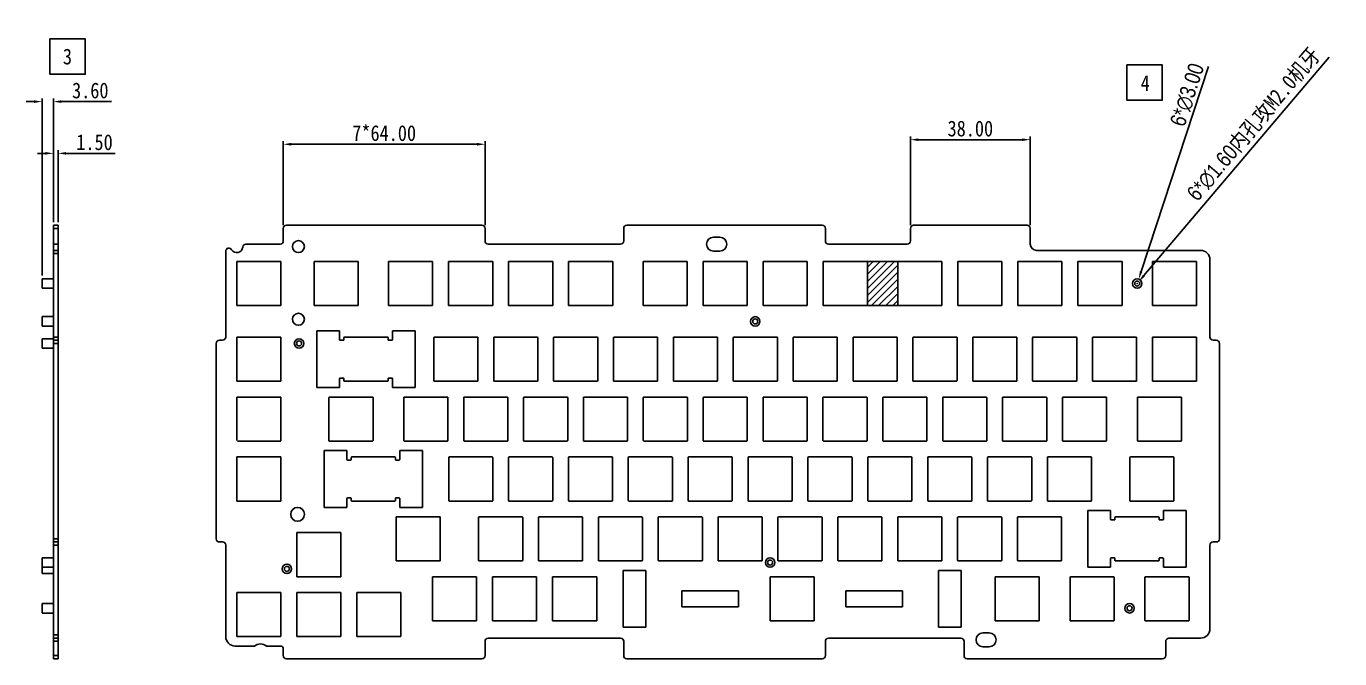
# Model space of a CAD drawing. Header units: millimetres. Extents: x -762 to 118, y 46 to 279.
# Drawn here: x -298.7 to 118.1, y 70.8 to 271.4 of the extents above; entities that cross this region are included whole.
import ezdxf

# ---------------------------------------------------------------- set-up
doc = ezdxf.new("R2010")
doc.units = ezdxf.units.MM
doc.header["$LTSCALE"] = 16.335
doc.header["$PDMODE"] = 3
doc.header["$PDSIZE"] = 8
doc.layers.get('0').update_dxf_attribs({"linetype": 'CONTINUOUS'})
doc.layers.get('Defpoints').update_dxf_attribs({"linetype": 'CONTINUOUS'})
for name, color, linetype in [('文字说明', 2, 'CONTINUOUS'), ('标注尺寸', 2, 'CONTINUOUS'), ('辅助线', 8, 'CONTINUOUS')]:
    doc.layers.add(name, color=color, linetype=linetype)
doc.styles.get("Standard").update_dxf_attribs({"font": '', "width": 0.85, "height": 5})
doc.styles.get('Standard').set_extended_font_data('SimSun')
doc.dimstyles.get("Standard").update_dxf_attribs({"dimtxt": 5, "dimasz": 2.5, "dimexe": 1, "dimexo": 1, "dimgap": 1, "dimtad": 1, "dimzin": 1, "dimdsep": 46, "dimtxsty": 'Standard', "dimcen": 0.09, "dimadec": 0, "dimazin": 2, "dimtp": 0.01, "dimtm": 0.01, "dimtfac": 1, "dimtofl": 0, "dimtmove": 0, "dimatfit": 3, "dimfxl": 1, "dimtolj": 1, "dimarcsym": 0})

# ---------------------------------------------------------------- blocks, each defined once
blk = doc.blocks.new('*D10')
at = {"layer": 'Defpoints', "color": 0}
for p in [(53.3, 189.15), (54.33, 190.37)]:
    blk.add_point(p, dxfattribs=at)
at = {"layer": '标注尺寸', "color": 0, "lineweight": -2}
for p, q in [((114.74, 261.6), (55.95, 192.28)), ((53.72, 189.76), (53.9, 189.76)), ((53.81, 189.67), (53.81, 189.85))]:
    blk.add_line(p, q, dxfattribs=at)
at = {"layer": '标注尺寸', "color": 0}
blk.add_solid([(55.63, 192.55), (56.27, 192.01), (54.33, 190.37)], dxfattribs=at)
at = {"layer": '标注尺寸', "color": 0, "insert": (90.94, 240.19), "char_height": 5, "attachment_point": 5, "rotation": 49.6965}
blk.add_mtext('\\A1;{\\fMS PGothic|b0|i0|c134|p34;6*∅1.60}内孔攻M2.0机牙', dxfattribs=at)
blk = doc.blocks.new('*D11')
at = {"layer": 'Defpoints', "color": 0}
for p in [(53.35, 188.34), (54.28, 191.19)]:
    blk.add_point(p, dxfattribs=at)
at = {"layer": '标注尺寸', "color": 0, "lineweight": -2}
for p, q in [((76.39, 258.62), (55.06, 193.56)), ((53.72, 189.76), (53.9, 189.76)), ((53.81, 189.67), (53.81, 189.85))]:
    blk.add_line(p, q, dxfattribs=at)
at = {"layer": '标注尺寸', "color": 0}
blk.add_solid([(54.66, 193.69), (55.46, 193.43), (54.28, 191.19)], dxfattribs=at)
at = {"layer": '标注尺寸', "color": 0, "insert": (69.75, 249.61), "char_height": 5, "attachment_point": 5, "rotation": 71.849}
blk.add_mtext('\\A1;{\\fMS PGothic|b0|i0|c134|p34;6*\\fMS PGothic|b0|i0|c128|p34;∅3.00}', dxfattribs=at)
blk = doc.blocks.new('*D12')
at = {"layer": 'Defpoints', "color": 0}
for p in [(-153.13, 233.94), (-217.13, 207.26), (-153.13, 207.26)]:
    blk.add_point(p, dxfattribs=at)
at = {"layer": '标注尺寸', "color": 0, "lineweight": -2}
for p, q in [((-217.13, 208.26), (-217.13, 234.94)), ((-214.63, 233.94), (-155.63, 233.94)), ((-153.13, 208.26), (-153.13, 234.94))]:
    blk.add_line(p, q, dxfattribs=at)
at = {"layer": '标注尺寸', "color": 0}
for points in [[(-214.63, 234.36), (-214.63, 233.52), (-217.13, 233.94)], [(-155.63, 234.36), (-155.63, 233.52), (-153.13, 233.94)]]:
    blk.add_solid(points, dxfattribs=at)
at = {"layer": '标注尺寸', "color": 0, "insert": (-185.13, 237.44), "char_height": 5, "attachment_point": 5}
blk.add_mtext('\\A1;7*64.00', dxfattribs=at)
blk = doc.blocks.new('*D13')
at = {"layer": 'Defpoints', "color": 0}
for p in [(19.87, 235.39), (-18.13, 207.26), (19.87, 207.26)]:
    blk.add_point(p, dxfattribs=at)
at = {"layer": '标注尺寸', "color": 0, "lineweight": -2}
for p, q in [((-18.13, 208.26), (-18.13, 236.39)), ((-15.63, 235.39), (17.37, 235.39)), ((19.87, 208.26), (19.87, 236.39))]:
    blk.add_line(p, q, dxfattribs=at)
at = {"layer": '标注尺寸', "color": 0}
for points in [[(-15.63, 235.8), (-15.63, 234.97), (-18.13, 235.39)], [(17.37, 235.8), (17.37, 234.97), (19.87, 235.39)]]:
    blk.add_solid(points, dxfattribs=at)
at = {"layer": '标注尺寸', "color": 0, "insert": (0.87, 238.89), "char_height": 5, "attachment_point": 5}
blk.add_mtext('\\A1;38.00', dxfattribs=at)
blk = doc.blocks.new('*D14')
at = {"layer": 'Defpoints', "color": 0}
for p in [(-288.59, 231.05), (-290.09, 208.26), (-288.59, 208.26)]:
    blk.add_point(p, dxfattribs=at)
at = {"layer": '标注尺寸', "color": 0, "lineweight": -2}
for p, q in [((-292.59, 231.05), (-295.09, 231.05)), ((-290.09, 209.26), (-290.09, 232.05)), ((-288.59, 209.26), (-288.59, 232.05)), ((-286.09, 231.05), (-270.49, 231.05))]:
    blk.add_line(p, q, dxfattribs=at)
at = {"layer": '标注尺寸', "color": 0}
for points in [[(-292.59, 231.47), (-292.59, 230.64), (-290.09, 231.05)], [(-286.09, 231.47), (-286.09, 230.64), (-288.59, 231.05)]]:
    blk.add_solid(points, dxfattribs=at)
at = {"layer": '标注尺寸', "color": 0, "insert": (-277.04, 234.55), "char_height": 5, "attachment_point": 5}
blk.add_mtext('\\A1;1.50', dxfattribs=at)
blk = doc.blocks.new('*D15')
at = {"layer": 'Defpoints', "color": 0}
for p in [(-290.09, 247.47), (-290.09, 208.26), (-293.69, 191.26)]:
    blk.add_point(p, dxfattribs=at)
at = {"layer": '标注尺寸', "color": 0, "lineweight": -2}
for p, q in [((-296.19, 247.47), (-298.69, 247.47)), ((-293.69, 192.26), (-293.69, 248.47)), ((-290.09, 209.26), (-290.09, 248.47)), ((-287.59, 247.47), (-271.66, 247.47))]:
    blk.add_line(p, q, dxfattribs=at)
at = {"layer": '标注尺寸', "color": 0}
for points in [[(-296.19, 247.88), (-296.19, 247.05), (-293.69, 247.47)], [(-287.59, 247.88), (-287.59, 247.05), (-290.09, 247.47)]]:
    blk.add_solid(points, dxfattribs=at)
at = {"layer": '标注尺寸', "color": 0, "insert": (-278.38, 250.97), "char_height": 5, "attachment_point": 5}
blk.add_mtext('\\A1;3.60', dxfattribs=at)

msp = doc.modelspace()

# ---------------------------------------------------------------- hatches: boundary and pattern name
at = {"layer": '辅助线'}
h = msp.add_hatch(dxfattribs=at)
h.set_pattern_fill('ANSI31', color=1, scale=0.5)
h.set_pattern_definition([(45, (-484.9063, 0), (-1.122532, 1.122532), [])])
h.paths.add_polyline_path([(-31.792, 196.763), (-22.154, 196.763), (-22.154, 182.763), (-31.792, 182.763)])

# ---------------------------------------------------------------- linework, layer by layer
at = {"color": 7, "linetype": 'Continuous'}
for p, q in [((-290.092, 70.763), (-290.092, 208.263)), ((-290.092, 208.263), (-288.592, 208.263)), ((-288.592, 207.263), (-290.092, 207.263)), ((-288.592, 70.763), (-288.592, 208.263)), ((-217.132, 203.263), (-217.132, 207.263)), ((-154.132, 208.263), (-216.132, 208.263)), ((-153.132, 207.263), (-153.132, 203.263)), ((-109.132, 203.263), (-109.132, 207.263)), ((-46.132, 208.263), (-108.132, 208.263)), ((-78.632, 204.463), (-80.632, 204.463)), ((-45.132, 207.263), (-45.132, 203.263)), ((-18.132, 203.263), (-18.132, 207.263)), ((18.868, 208.263), (-17.132, 208.263)), ((19.868, 207.263), (19.868, 202.277)), ((-290.092, 202.277), (-288.592, 202.277)), ((-290.092, 200.277), (-288.592, 200.277)), ((-229.003, 202.263), (-218.132, 202.263)), ((-152.132, 202.263), (-110.132, 202.263)), ((-80.632, 200.063), (-78.632, 200.063)), ((-44.132, 202.263), (-19.132, 202.263)), ((73.899, 200.277), (21.868, 200.277)), ((-288.592, 199.277), (-290.092, 199.277)), ((-235.397, 172.785), (-235.397, 199.996)), ((-231.897, 196.763), (-217.897, 196.763)), ((-231.897, 182.763), (-231.897, 196.763)), ((-217.897, 196.763), (-217.897, 182.763)), ((-207.367, 196.563), (-207.367, 182.963)), ((-193.567, 196.763), (-207.167, 196.763)), ((-193.367, 182.963), (-193.367, 196.563)), ((-183.749, 196.763), (-169.749, 196.763)), ((-183.749, 182.763), (-183.749, 196.763)), ((-169.749, 196.763), (-169.749, 182.763)), ((-164.699, 196.763), (-150.699, 196.763)), ((-164.699, 182.763), (-164.699, 196.763)), ((-150.699, 196.763), (-150.699, 182.763)), ((-145.649, 196.763), (-131.649, 196.763)), ((-145.649, 182.763), (-145.649, 196.763)), ((-131.649, 196.763), (-131.649, 182.763)), ((-126.599, 182.763), (-126.599, 196.763)), ((-126.599, 196.763), (-112.599, 196.763)), ((-112.599, 196.763), (-112.599, 182.763)), ((-102.962, 182.763), (-102.962, 196.763)), ((-102.962, 196.763), (-88.962, 196.763)), ((-88.962, 196.763), (-88.962, 182.763)), ((-83.912, 182.763), (-83.912, 196.763)), ((-83.912, 196.763), (-69.912, 196.763)), ((-69.912, 196.763), (-69.912, 182.763)), ((-64.862, 182.763), (-64.862, 196.763)), ((-64.862, 196.763), (-50.862, 196.763)), ((-50.862, 196.763), (-50.862, 182.763)), ((-45.812, 182.763), (-45.812, 196.763)), ((-45.812, 196.763), (-31.812, 196.763)), ((-31.812, 196.763), (-31.812, 182.763)), ((-22.154, 182.763), (-22.154, 196.763)), ((-22.154, 196.763), (-8.154, 196.763)), ((-8.154, 196.763), (-8.154, 182.763)), ((-3.104, 182.763), (-3.104, 196.763)), ((-3.104, 196.763), (10.896, 196.763)), ((10.896, 196.763), (10.896, 182.763)), ((15.946, 182.763), (15.946, 196.763)), ((15.946, 196.763), (29.946, 196.763)), ((29.946, 196.763), (29.946, 182.763)), ((34.996, 182.763), (34.996, 196.763)), ((34.996, 196.763), (48.996, 196.763)), ((48.996, 196.763), (48.996, 182.763)), ((58.633, 196.563), (58.633, 182.963)), ((72.433, 196.763), (58.833, 196.763)), ((72.633, 182.963), (72.633, 196.563)), ((76.899, 197.277), (76.899, 172.785)), ((-293.692, 191.263), (-293.692, 188.263)), ((-293.692, 191.263), (-290.092, 191.263)), ((-293.692, 188.263), (-290.092, 188.263)), ((-290.092, 179.263), (-293.692, 179.263)), ((-293.692, 176.265), (-293.692, 179.262)), ((-217.897, 182.763), (-231.897, 182.763)), ((-207.167, 182.763), (-193.567, 182.763)), ((-169.749, 182.763), (-183.749, 182.763)), ((-150.699, 182.763), (-164.699, 182.763)), ((-131.649, 182.763), (-145.649, 182.763)), ((-112.599, 182.763), (-126.599, 182.763)), ((-88.962, 182.763), (-102.962, 182.763)), ((-69.912, 182.763), (-83.912, 182.763)), ((-50.862, 182.763), (-64.862, 182.763)), ((-31.812, 182.763), (-45.812, 182.763)), ((-8.154, 182.763), (-22.154, 182.763)), ((10.896, 182.763), (-3.104, 182.763)), ((29.946, 182.763), (15.946, 182.763)), ((48.996, 182.763), (34.996, 182.763)), ((58.833, 182.763), (72.433, 182.763)), ((-290.092, 176.263), (-293.692, 176.263)), ((-290.092, 172.263), (-293.692, 172.263)), ((-293.692, 169.265), (-293.692, 172.262)), ((-290.092, 172.785), (-288.592, 172.785)), ((-290.092, 171.785), (-288.592, 171.785)), ((-236.397, 171.785), (-237.397, 171.785)), ((-231.897, 172.563), (-231.897, 158.963)), ((-218.097, 172.763), (-231.697, 172.763)), ((-217.897, 158.963), (-217.897, 172.563)), ((-206.492, 174.763), (-206.492, 156.763)), ((-206.492, 174.763), (-199.292, 174.763)), ((-199.292, 174.763), (-199.292, 171.963)), ((-199.092, 171.763), (-198.092, 171.763)), ((-197.892, 171.963), (-197.892, 172.563)), ((-184.092, 172.763), (-197.692, 172.763)), ((-183.892, 172.563), (-183.892, 171.963)), ((-183.692, 171.763), (-182.692, 171.763)), ((-182.492, 171.963), (-182.492, 174.763)), ((-182.492, 174.763), (-175.292, 174.763)), ((-175.292, 156.763), (-175.292, 174.763)), ((-169.367, 172.563), (-169.367, 158.963)), ((-155.567, 172.763), (-169.167, 172.763)), ((-155.367, 158.963), (-155.367, 172.563)), ((-150.367, 172.563), (-150.367, 158.963)), ((-136.567, 172.763), (-150.167, 172.763)), ((-136.367, 158.963), (-136.367, 172.563)), ((-131.367, 172.563), (-131.367, 158.963)), ((-117.567, 172.763), (-131.167, 172.763)), ((-117.367, 158.963), (-117.367, 172.563)), ((-112.367, 172.563), (-112.367, 158.963)), ((-98.567, 172.763), (-112.167, 172.763)), ((-98.367, 158.963), (-98.367, 172.563)), ((-93.367, 172.563), (-93.367, 158.963)), ((-79.567, 172.763), (-93.167, 172.763)), ((-79.367, 158.963), (-79.367, 172.563)), ((-74.367, 172.563), (-74.367, 158.963)), ((-60.567, 172.763), (-74.167, 172.763)), ((-60.367, 158.963), (-60.367, 172.563)), ((-55.367, 172.563), (-55.367, 158.963)), ((-41.567, 172.763), (-55.167, 172.763)), ((-41.367, 158.963), (-41.367, 172.563)), ((-36.367, 172.563), (-36.367, 158.963)), ((-22.567, 172.763), (-36.167, 172.763)), ((-22.367, 158.963), (-22.367, 172.563)), ((-17.367, 172.563), (-17.367, 158.963)), ((-3.567, 172.763), (-17.167, 172.763)), ((-3.367, 158.963), (-3.367, 172.563)), ((1.633, 172.563), (1.633, 158.963)), ((15.433, 172.763), (1.833, 172.763)), ((15.633, 158.963), (15.633, 172.563)), ((20.633, 172.563), (20.633, 158.963)), ((34.433, 172.763), (20.833, 172.763)), ((34.633, 158.963), (34.633, 172.563)), ((39.633, 172.563), (39.633, 158.963)), ((53.433, 172.763), (39.833, 172.763)), ((53.633, 158.963), (53.633, 172.563)), ((58.633, 172.563), (58.633, 158.963)), ((72.433, 172.763), (58.833, 172.763)), ((72.633, 158.963), (72.633, 172.563)), ((78.899, 171.785), (77.899, 171.785)), ((-290.092, 169.263), (-293.692, 169.263)), ((-288.592, 170.785), (-290.092, 170.785)), ((-238.397, 170.785), (-238.397, 108.785)), ((79.899, 108.785), (79.899, 170.785)), ((-231.697, 158.763), (-218.097, 158.763)), ((-199.292, 159.563), (-199.292, 156.763)), ((-198.092, 159.763), (-199.092, 159.763)), ((-197.892, 158.963), (-197.892, 159.563)), ((-184.092, 158.763), (-197.692, 158.763)), ((-183.892, 159.563), (-183.892, 158.963)), ((-182.692, 159.763), (-183.692, 159.763)), ((-182.492, 156.763), (-182.492, 159.563)), ((-169.167, 158.763), (-155.567, 158.763)), ((-150.167, 158.763), (-136.567, 158.763)), ((-131.167, 158.763), (-117.567, 158.763)), ((-112.167, 158.763), (-98.567, 158.763)), ((-93.167, 158.763), (-79.567, 158.763)), ((-74.167, 158.763), (-60.567, 158.763)), ((-55.167, 158.763), (-41.567, 158.763)), ((-36.167, 158.763), (-22.567, 158.763)), ((-17.167, 158.763), (-3.567, 158.763)), ((1.833, 158.763), (15.433, 158.763)), ((20.833, 158.763), (34.433, 158.763)), ((39.833, 158.763), (53.433, 158.763)), ((58.833, 158.763), (72.433, 158.763)), ((-199.292, 156.763), (-206.492, 156.763)), ((-175.292, 156.763), (-182.492, 156.763)), ((-231.897, 153.563), (-231.897, 139.963)), ((-218.097, 153.763), (-231.697, 153.763)), ((-217.897, 139.963), (-217.897, 153.563)), ((-202.662, 153.563), (-202.662, 139.963)), ((-188.862, 153.763), (-202.462, 153.763)), ((-188.662, 139.963), (-188.662, 153.563)), ((-178.897, 153.563), (-178.897, 139.963)), ((-165.097, 153.763), (-178.697, 153.763)), ((-164.897, 139.963), (-164.897, 153.563)), ((-159.897, 153.563), (-159.897, 139.963)), ((-146.097, 153.763), (-159.697, 153.763)), ((-145.897, 139.963), (-145.897, 153.563)), ((-140.897, 153.563), (-140.897, 139.963)), ((-127.097, 153.763), (-140.697, 153.763)), ((-126.897, 139.963), (-126.897, 153.563)), ((-121.897, 153.563), (-121.897, 139.963)), ((-108.097, 153.763), (-121.697, 153.763)), ((-107.897, 139.963), (-107.897, 153.563)), ((-102.897, 153.563), (-102.897, 139.963)), ((-89.097, 153.763), (-102.697, 153.763)), ((-88.897, 139.963), (-88.897, 153.563)), ((-83.897, 153.563), (-83.897, 139.963)), ((-70.097, 153.763), (-83.697, 153.763)), ((-69.897, 139.963), (-69.897, 153.563)), ((-64.897, 153.563), (-64.897, 139.963)), ((-51.097, 153.763), (-64.697, 153.763)), ((-50.897, 139.963), (-50.897, 153.563)), ((-45.897, 153.563), (-45.897, 139.963)), ((-32.097, 153.763), (-45.697, 153.763)), ((-31.897, 139.963), (-31.897, 153.563)), ((-26.897, 153.563), (-26.897, 139.963)), ((-13.097, 153.763), (-26.697, 153.763)), ((-12.897, 139.963), (-12.897, 153.563)), ((-7.897, 153.563), (-7.897, 139.963)), ((5.903, 153.763), (-7.697, 153.763)), ((6.103, 139.963), (6.103, 153.563)), ((11.103, 153.563), (11.103, 139.963)), ((24.903, 153.763), (11.303, 153.763)), ((25.103, 139.963), (25.103, 153.563)), ((30.103, 153.563), (30.103, 139.963)), ((43.903, 153.763), (30.303, 153.763)), ((44.103, 139.963), (44.103, 153.563)), ((53.868, 153.563), (53.868, 139.963)), ((67.668, 153.763), (54.068, 153.763)), ((67.868, 139.963), (67.868, 153.563)), ((-231.697, 139.763), (-218.097, 139.763)), ((-202.462, 139.763), (-188.862, 139.763)), ((-178.697, 139.763), (-165.097, 139.763)), ((-159.697, 139.763), (-146.097, 139.763)), ((-140.697, 139.763), (-127.097, 139.763)), ((-121.697, 139.763), (-108.097, 139.763)), ((-102.697, 139.763), (-89.097, 139.763)), ((-83.697, 139.763), (-70.097, 139.763)), ((-64.697, 139.763), (-51.097, 139.763)), ((-45.697, 139.763), (-32.097, 139.763)), ((-26.697, 139.763), (-13.097, 139.763)), ((-7.697, 139.763), (5.903, 139.763)), ((11.303, 139.763), (24.903, 139.763)), ((30.303, 139.763), (43.903, 139.763)), ((54.068, 139.763), (67.668, 139.763)), ((-231.897, 134.763), (-217.897, 134.763)), ((-231.897, 120.763), (-231.897, 134.763)), ((-217.897, 134.763), (-217.897, 120.763)), ((-204.167, 136.763), (-204.167, 118.763)), ((-204.167, 136.763), (-196.967, 136.763)), ((-196.967, 136.763), (-196.967, 133.963)), ((-196.767, 133.763), (-195.767, 133.763)), ((-195.567, 133.963), (-195.567, 134.563)), ((-181.767, 134.763), (-195.367, 134.763)), ((-181.567, 134.563), (-181.567, 133.963)), ((-181.367, 133.763), (-180.367, 133.763)), ((-180.167, 133.963), (-180.167, 136.763)), ((-180.167, 136.763), (-172.967, 136.763)), ((-172.967, 118.763), (-172.967, 136.763)), ((-164.662, 120.963), (-164.662, 134.563)), ((-164.462, 134.763), (-150.862, 134.763)), ((-150.662, 134.563), (-150.662, 120.963)), ((-145.662, 120.963), (-145.662, 134.563)), ((-145.462, 134.763), (-131.862, 134.763)), ((-131.662, 134.563), (-131.662, 120.963)), ((-126.662, 120.963), (-126.662, 134.563)), ((-126.462, 134.763), (-112.862, 134.763)), ((-112.662, 134.563), (-112.662, 120.963)), ((-107.662, 120.963), (-107.662, 134.563)), ((-107.462, 134.763), (-93.862, 134.763)), ((-93.662, 134.563), (-93.662, 120.963)), ((-88.662, 120.963), (-88.662, 134.563)), ((-88.462, 134.763), (-74.862, 134.763)), ((-74.662, 134.563), (-74.662, 120.963)), ((-69.662, 120.963), (-69.662, 134.563)), ((-69.462, 134.763), (-55.862, 134.763)), ((-55.662, 134.563), (-55.662, 120.963)), ((-50.662, 120.963), (-50.662, 134.563)), ((-50.462, 134.763), (-36.862, 134.763)), ((-36.662, 134.563), (-36.662, 120.963)), ((-31.662, 120.963), (-31.662, 134.563)), ((-31.462, 134.763), (-17.862, 134.763)), ((-17.662, 134.563), (-17.662, 120.963)), ((-12.662, 120.963), (-12.662, 134.563)), ((-12.462, 134.763), (1.138, 134.763)), ((1.338, 134.563), (1.338, 120.963)), ((6.338, 120.963), (6.338, 134.563)), ((6.538, 134.763), (20.138, 134.763)), ((20.338, 134.563), (20.338, 120.963)), ((25.338, 120.963), (25.338, 134.563)), ((25.538, 134.763), (39.138, 134.763)), ((39.338, 134.563), (39.338, 120.963)), ((51.483, 120.963), (51.483, 134.563)), ((51.683, 134.763), (65.283, 134.763)), ((65.483, 134.563), (65.483, 120.963)), ((-196.967, 121.563), (-196.967, 118.763)), ((-195.767, 121.763), (-196.767, 121.763)), ((-195.567, 120.963), (-195.567, 121.563)), ((-181.567, 121.563), (-181.567, 120.963)), ((-180.367, 121.763), (-181.367, 121.763)), ((-180.167, 118.763), (-180.167, 121.563)), ((-217.897, 120.763), (-231.897, 120.763)), ((-196.967, 118.763), (-204.167, 118.763)), ((-181.767, 120.763), (-195.367, 120.763)), ((-172.967, 118.763), (-180.167, 118.763)), ((-150.862, 120.763), (-164.462, 120.763)), ((-131.862, 120.763), (-145.462, 120.763)), ((-112.862, 120.763), (-126.462, 120.763)), ((-93.862, 120.763), (-107.462, 120.763)), ((-74.862, 120.763), (-88.462, 120.763)), ((-55.862, 120.763), (-69.462, 120.763)), ((-36.862, 120.763), (-50.462, 120.763)), ((-17.862, 120.763), (-31.462, 120.763)), ((1.138, 120.763), (-12.462, 120.763)), ((20.138, 120.763), (6.538, 120.763)), ((39.138, 120.763), (25.538, 120.763)), ((38.133, 117.763), (38.133, 99.763)), ((38.133, 117.763), (45.333, 117.763)), ((45.333, 117.763), (45.333, 114.963)), ((65.283, 120.763), (51.683, 120.763)), ((62.133, 114.963), (62.133, 117.763)), ((62.133, 117.763), (69.333, 117.763)), ((69.333, 99.763), (69.333, 117.763)), ((-181.317, 115.763), (-167.317, 115.763)), ((-181.317, 101.763), (-181.317, 115.763)), ((-167.317, 115.763), (-167.317, 101.763)), ((-155.172, 101.963), (-155.172, 115.563)), ((-154.972, 115.763), (-141.372, 115.763)), ((-141.172, 115.563), (-141.172, 101.963)), ((-136.172, 101.963), (-136.172, 115.563)), ((-135.972, 115.763), (-122.372, 115.763)), ((-122.172, 115.563), (-122.172, 101.963)), ((-117.172, 101.963), (-117.172, 115.563)), ((-116.972, 115.763), (-103.372, 115.763)), ((-103.172, 115.563), (-103.172, 101.963)), ((-98.172, 101.963), (-98.172, 115.563)), ((-97.972, 115.763), (-84.372, 115.763)), ((-84.172, 115.563), (-84.172, 101.963)), ((-79.172, 101.963), (-79.172, 115.563)), ((-78.972, 115.763), (-65.372, 115.763)), ((-65.172, 115.563), (-65.172, 101.963)), ((-60.172, 101.963), (-60.172, 115.563)), ((-59.972, 115.763), (-46.372, 115.763)), ((-46.172, 115.563), (-46.172, 101.963)), ((-41.172, 101.963), (-41.172, 115.563)), ((-40.972, 115.763), (-27.372, 115.763)), ((-27.172, 115.563), (-27.172, 101.963)), ((-22.172, 101.963), (-22.172, 115.563)), ((-21.972, 115.763), (-8.372, 115.763)), ((-8.172, 115.563), (-8.172, 101.963)), ((-3.172, 101.963), (-3.172, 115.563)), ((-2.972, 115.763), (10.628, 115.763)), ((10.828, 115.563), (10.828, 101.963)), ((15.828, 101.963), (15.828, 115.563)), ((16.028, 115.763), (29.628, 115.763)), ((29.828, 115.563), (29.828, 101.963)), ((45.533, 114.763), (46.533, 114.763)), ((46.733, 114.963), (46.733, 115.563)), ((60.533, 115.763), (46.933, 115.763)), ((60.733, 115.563), (60.733, 114.963)), ((60.933, 114.763), (61.933, 114.763)), ((-290.092, 108.785), (-288.592, 108.785)), ((-212.847, 110.763), (-198.847, 110.763)), ((-212.847, 96.763), (-212.847, 110.763)), ((-198.847, 110.763), (-198.847, 96.763)), ((-288.592, 107.785), (-290.092, 107.785)), ((-288.592, 106.785), (-290.092, 106.785)), ((-237.397, 107.785), (-236.397, 107.785)), ((-235.397, 77.793), (-235.397, 106.785)), ((76.899, 106.785), (76.899, 80.293)), ((77.899, 107.785), (78.899, 107.785)), ((-290.092, 102.763), (-293.692, 102.763)), ((-293.692, 97.763), (-293.692, 102.762)), ((-167.317, 101.763), (-181.317, 101.763)), ((-141.372, 101.763), (-154.972, 101.763)), ((-122.372, 101.763), (-135.972, 101.763)), ((-103.372, 101.763), (-116.972, 101.763)), ((-84.372, 101.763), (-97.972, 101.763)), ((-65.372, 101.763), (-78.972, 101.763)), ((-46.372, 101.763), (-59.972, 101.763)), ((-27.372, 101.763), (-40.972, 101.763)), ((-8.372, 101.763), (-21.972, 101.763)), ((10.628, 101.763), (-2.972, 101.763)), ((29.628, 101.763), (16.028, 101.763)), ((45.333, 102.563), (45.333, 99.763)), ((46.533, 102.763), (45.533, 102.763)), ((46.733, 101.963), (46.733, 102.563)), ((60.533, 101.763), (46.933, 101.763)), ((60.733, 102.563), (60.733, 101.963)), ((61.933, 102.763), (60.933, 102.763)), ((62.133, 99.763), (62.133, 102.563)), ((-290.092, 99.763), (-293.692, 99.763)), ((-290.092, 97.763), (-293.692, 97.763)), ((-198.847, 96.763), (-212.847, 96.763)), ((-169.797, 96.763), (-155.797, 96.763)), ((-169.797, 82.763), (-169.797, 96.763)), ((-155.797, 96.763), (-155.797, 82.763)), ((-150.747, 96.763), (-136.747, 96.763)), ((-150.747, 82.763), (-150.747, 96.763)), ((-136.747, 96.763), (-136.747, 82.763)), ((-131.697, 96.763), (-117.697, 96.763)), ((-131.697, 82.763), (-131.697, 96.763)), ((-117.697, 96.763), (-117.697, 82.763)), ((-109.272, 98.763), (-102.072, 98.763)), ((-109.272, 98.763), (-109.272, 80.763)), ((-102.072, 80.763), (-102.072, 98.763)), ((-62.672, 96.563), (-62.672, 82.963)), ((-62.472, 96.763), (-48.872, 96.763)), ((-48.672, 82.963), (-48.672, 96.563)), ((-9.272, 98.763), (-9.272, 80.763)), ((-9.272, 98.763), (-2.072, 98.763)), ((-2.072, 80.763), (-2.072, 98.763)), ((8.733, 82.963), (8.733, 96.563)), ((8.933, 96.763), (22.533, 96.763)), ((22.733, 96.563), (22.733, 82.963)), ((32.498, 82.963), (32.498, 96.563)), ((32.698, 96.763), (46.298, 96.763)), ((45.333, 99.763), (38.133, 99.763)), ((46.498, 96.563), (46.498, 82.963)), ((56.263, 82.963), (56.263, 96.563)), ((56.463, 96.763), (70.063, 96.763)), ((69.333, 99.763), (62.133, 99.763)), ((70.263, 96.563), (70.263, 82.963)), ((-217.897, 91.763), (-231.897, 91.763)), ((-231.897, 91.763), (-231.897, 77.763)), ((-217.897, 77.763), (-217.897, 91.763)), ((-212.847, 91.763), (-198.847, 91.763)), ((-212.847, 77.763), (-212.847, 91.763)), ((-198.847, 91.763), (-198.847, 77.763)), ((-193.797, 91.763), (-179.797, 91.763)), ((-193.797, 77.763), (-193.797, 91.763)), ((-179.797, 91.763), (-179.797, 77.763)), ((-90.672, 92.263), (-72.672, 92.263)), ((-90.672, 87.263), (-90.672, 92.263)), ((-72.672, 92.263), (-72.672, 87.263)), ((-38.672, 92.263), (-20.672, 92.263)), ((-38.672, 87.263), (-38.672, 92.263)), ((-20.672, 92.263), (-20.672, 87.263)), ((-290.092, 88.263), (-293.692, 88.263)), ((-293.692, 85.265), (-293.692, 88.262)), ((-290.092, 85.263), (-293.692, 85.263)), ((-72.672, 87.263), (-90.672, 87.263)), ((-20.672, 87.263), (-38.672, 87.263)), ((-155.797, 82.763), (-169.797, 82.763)), ((-136.747, 82.763), (-150.747, 82.763)), ((-117.697, 82.763), (-131.697, 82.763)), ((-102.072, 80.763), (-109.272, 80.763)), ((-48.872, 82.763), (-62.472, 82.763)), ((-2.072, 80.763), (-9.272, 80.763)), ((22.533, 82.763), (8.933, 82.763)), ((46.298, 82.763), (32.698, 82.763)), ((70.063, 82.763), (56.463, 82.763)), ((-290.092, 78.293), (-288.592, 78.293)), ((-288.592, 77.293), (-290.092, 77.293)), ((-288.592, 76.293), (-290.092, 76.293)), ((-217.897, 77.763), (-231.897, 77.763)), ((-198.847, 77.763), (-212.847, 77.763)), ((-179.797, 77.763), (-193.797, 77.763)), ((-153.132, 76.293), (-153.132, 71.763)), ((-110.132, 77.293), (-152.132, 77.293)), ((-109.132, 71.763), (-109.132, 76.293)), ((-45.132, 76.293), (-45.132, 71.763)), ((-2.132, 77.293), (-44.132, 77.293)), ((-1.132, 71.763), (-1.132, 76.293)), ((6.868, 78.963), (4.868, 78.963)), ((62.868, 76.293), (62.868, 71.763)), ((73.899, 77.293), (63.868, 77.293)), ((-290.092, 71.763), (-288.592, 71.763)), ((-226.289, 74.793), (-232.397, 74.793)), ((-218.132, 74.793), (-222.491, 74.793)), ((-217.132, 73.793), (-217.132, 71.763)), ((4.868, 74.563), (6.868, 74.563)), ((-288.592, 70.763), (-290.092, 70.763)), ((-216.132, 70.763), (-154.132, 70.763)), ((-108.132, 70.763), (-46.132, 70.763)), ((-0.132, 70.763), (61.868, 70.763))]:
    msp.add_line(p, q, dxfattribs=at)
for centre, radius in [((-212.356, 201.463), 1.9), ((53.813, 189.763), 1.5), ((53.813, 189.763), 0.8), ((-212.356, 178.435), 1.9), ((-67.392, 177.763), 1.5), ((-67.392, 177.763), 0.8), ((-212.144, 170.763), 1.5), ((-212.144, 170.763), 0.8), ((-212.597, 116.563), 2.2), ((-215.995, 99.263), 1.5), ((-215.995, 99.263), 0.8), ((-62.672, 101.263), 1.5), ((-62.672, 101.263), 0.8), ((51.378, 86.763), 1.5), ((51.378, 86.763), 0.8)]:
    msp.add_circle(centre, radius, dxfattribs=at)
for centre, radius, start, end in [((-216.132, 207.263), 1, 90, 180), ((-154.132, 207.263), 1, 0, 90), ((-108.132, 207.263), 1, 90, 180), ((-80.632, 202.263), 2.2, 90, 270), ((-78.632, 202.263), 2.2, 270, 90), ((-46.132, 207.263), 1, 0, 90), ((-17.132, 207.263), 1, 90, 180), ((18.868, 207.263), 1, 0, 90), ((-234.397, 199.996), 1, 30.40007, 180), ((-231.896, 201.463), 1.9, 210.40007, 356.04543), ((-229.003, 201.263), 1, 90, 176.04543), ((-218.132, 203.263), 1, 270, 0), ((-152.132, 203.263), 1, 180, 270), ((-110.132, 203.263), 1, 270, 0), ((-44.132, 203.263), 1, 180, 270), ((-19.132, 203.263), 1, 270, 0), ((21.868, 202.277), 2, 180, 270), ((73.899, 197.277), 3, 0, 90), ((-207.167, 196.563), 0.2, 90, 180), ((-193.567, 196.563), 0.2, 0, 90), ((58.833, 196.563), 0.2, 90, 180), ((72.433, 196.563), 0.2, 360, 90), ((-207.167, 182.963), 0.2, 180, 270), ((-193.567, 182.963), 0.2, 270, 0), ((58.833, 182.963), 0.2, 180, 270), ((72.433, 182.963), 0.2, 270, 0), ((-237.397, 170.785), 1, 90, 180), ((-236.397, 172.785), 1, 270, 0), ((-231.697, 172.563), 0.2, 90, 180), ((-218.097, 172.563), 0.2, 0, 90), ((-199.092, 171.963), 0.2, 180, 270), ((-198.092, 171.963), 0.2, 270, 0), ((-197.692, 172.563), 0.2, 90, 180), ((-184.092, 172.563), 0.2, 0, 90), ((-183.692, 171.963), 0.2, 180, 270), ((-182.692, 171.963), 0.2, 270, 0), ((-169.167, 172.563), 0.2, 90, 180.00001), ((-155.567, 172.563), 0.2, 360, 90), ((-150.167, 172.563), 0.2, 90, 180), ((-136.567, 172.563), 0.2, 0, 90), ((-131.167, 172.563), 0.2, 90, 180.00001), ((-117.567, 172.563), 0.2, 0, 90), ((-112.167, 172.563), 0.2, 90, 180.00001), ((-98.567, 172.563), 0.2, 360, 90), ((-93.167, 172.563), 0.2, 90, 180), ((-79.567, 172.563), 0.2, 0, 90), ((-74.167, 172.563), 0.2, 90, 180.00001), ((-60.567, 172.563), 0.2, 360, 90), ((-55.167, 172.563), 0.2, 90, 180), ((-41.567, 172.563), 0.2, 360, 90), ((-36.167, 172.563), 0.2, 90, 180), ((-22.567, 172.563), 0.2, 360, 90), ((-17.167, 172.563), 0.2, 90, 180.00001), ((-3.567, 172.563), 0.2, 360, 90), ((1.833, 172.563), 0.2, 90, 180), ((15.433, 172.563), 0.2, 360, 90), ((20.833, 172.563), 0.2, 90, 180), ((34.433, 172.563), 0.2, 0, 90), ((39.833, 172.563), 0.2, 90, 180.00001), ((53.433, 172.563), 0.2, 360, 90), ((58.833, 172.563), 0.2, 90, 180), ((72.433, 172.563), 0.2, 360, 90), ((77.899, 172.785), 1, 180, 270), ((78.899, 170.785), 1, 0, 90), ((-231.697, 158.963), 0.2, 180, 270), ((-218.097, 158.963), 0.2, 270, 0), ((-199.092, 159.563), 0.2, 90, 180), ((-198.092, 159.563), 0.2, 0, 90), ((-197.692, 158.963), 0.2, 180, 270), ((-184.092, 158.963), 0.2, 270, 0), ((-183.692, 159.563), 0.2, 90, 180), ((-182.692, 159.563), 0.2, 360, 90), ((-169.167, 158.963), 0.2, 180, 270), ((-155.567, 158.963), 0.2, 270, 0.00001), ((-150.167, 158.963), 0.2, 180, 270), ((-136.567, 158.963), 0.2, 270, 0), ((-131.167, 158.963), 0.2, 180, 270), ((-117.567, 158.963), 0.2, 270, 0), ((-112.167, 158.963), 0.2, 180, 270), ((-98.567, 158.963), 0.2, 270, 0.00001), ((-93.167, 158.963), 0.2, 180, 270), ((-79.567, 158.963), 0.2, 270, 0), ((-74.167, 158.963), 0.2, 180, 270), ((-60.567, 158.963), 0.2, 270, 0), ((-55.167, 158.963), 0.2, 180, 270), ((-41.567, 158.963), 0.2, 270, 0.00001), ((-36.167, 158.963), 0.2, 180, 270), ((-22.567, 158.963), 0.2, 270, 0), ((-17.167, 158.963), 0.2, 180, 270), ((-3.567, 158.963), 0.2, 270, 0.00001), ((1.833, 158.963), 0.2, 180, 270), ((15.433, 158.963), 0.2, 270, 0.00001), ((20.833, 158.963), 0.2, 180, 270), ((34.433, 158.963), 0.2, 270, 360), ((39.833, 158.963), 0.2, 180, 270), ((53.433, 158.963), 0.2, 270, 0.00001), ((58.833, 158.963), 0.2, 180, 270), ((72.433, 158.963), 0.2, 270, 0), ((-231.697, 153.563), 0.2, 90, 180), ((-218.097, 153.563), 0.2, 0, 90), ((-202.462, 153.563), 0.2, 89.99999, 180), ((-188.862, 153.563), 0.2, 0, 90.00001), ((-178.697, 153.563), 0.2, 89.99999, 180.00001), ((-165.097, 153.563), 0.2, 360, 90.00001), ((-159.697, 153.563), 0.2, 89.99999, 180), ((-146.097, 153.563), 0.2, 360, 90.00001), ((-140.697, 153.563), 0.2, 89.99999, 180), ((-127.097, 153.563), 0.2, 0, 90.00001), ((-121.697, 153.563), 0.2, 89.99999, 180.00001), ((-108.097, 153.563), 0.2, 360, 90.00001), ((-102.697, 153.563), 0.2, 89.99999, 180), ((-89.097, 153.563), 0.2, 0, 90.00001), ((-83.697, 153.563), 0.2, 89.99999, 180.00001), ((-70.097, 153.563), 0.2, 360, 90.00001), ((-64.697, 153.563), 0.2, 89.99999, 180.00001), ((-51.097, 153.563), 0.2, 360, 90.00001), ((-45.697, 153.563), 0.2, 89.99999, 180), ((-32.097, 153.563), 0.2, 360, 90.00001), ((-26.697, 153.563), 0.2, 89.99999, 180.00001), ((-13.097, 153.563), 0.2, 360, 90.00001), ((-7.697, 153.563), 0.2, 89.99999, 180), ((5.903, 153.563), 0.2, 360, 90.00001), ((11.303, 153.563), 0.2, 89.99999, 180), ((24.903, 153.563), 0.2, 360, 90.00001), ((30.303, 153.563), 0.2, 89.99999, 180.00001), ((43.903, 153.563), 0.2, 360, 90.00001), ((54.068, 153.563), 0.2, 89.99999, 180), ((67.668, 153.563), 0.2, 360, 90.00001), ((-218.097, 139.963), 0.2, 270, 0), ((-202.462, 139.963), 0.2, 180, 270.00001), ((-188.862, 139.963), 0.2, 269.99999, 0), ((-178.697, 139.963), 0.2, 180, 270.00001), ((-165.097, 139.963), 0.2, 269.99999, 0.00001), ((-159.697, 139.963), 0.2, 180, 270.00001), ((-146.097, 139.963), 0.2, 269.99999, 0.00001), ((-140.697, 139.963), 0.2, 180, 270.00001), ((-127.097, 139.963), 0.2, 269.99999, 0), ((-121.697, 139.963), 0.2, 180, 270.00001), ((-108.097, 139.963), 0.2, 269.99999, 0.00001), ((-102.697, 139.963), 0.2, 180, 270.00001), ((-89.097, 139.963), 0.2, 269.99999, 0), ((-83.697, 139.963), 0.2, 180, 270.00001), ((-70.097, 139.963), 0.2, 269.99999, 0), ((-64.697, 139.963), 0.2, 180, 270.00001), ((-51.097, 139.963), 0.2, 269.99999, 0.00001), ((-45.697, 139.963), 0.2, 180, 270.00001), ((-32.097, 139.963), 0.2, 269.99999, 0), ((-26.697, 139.963), 0.2, 180, 270.00001), ((-13.097, 139.963), 0.2, 269.99999, 0.00001), ((-7.697, 139.963), 0.2, 180, 270.00001), ((5.903, 139.963), 0.2, 269.99999, 0.00001), ((11.303, 139.963), 0.2, 180, 270.00001), ((24.903, 139.963), 0.2, 269.99999, 0), ((30.303, 139.963), 0.2, 180, 270.00001), ((43.903, 139.963), 0.2, 269.99999, 0.00001), ((54.068, 139.963), 0.2, 180, 270.00001), ((67.668, 139.963), 0.2, 269.99999, 0), ((-196.767, 133.963), 0.2, 180, 270), ((-195.767, 133.963), 0.2, 270, 0), ((-195.367, 134.563), 0.2, 90, 180), ((-181.767, 134.563), 0.2, 0, 90), ((-181.367, 133.963), 0.2, 180, 270), ((-180.367, 133.963), 0.2, 270, 0), ((-164.462, 134.563), 0.2, 90, 180), ((-150.862, 134.563), 0.2, 360, 90), ((-145.462, 134.563), 0.2, 90, 180), ((-131.862, 134.563), 0.2, 0, 90), ((-126.462, 134.563), 0.2, 90, 180.00001), ((-112.862, 134.563), 0.2, 360, 90), ((-107.462, 134.563), 0.2, 90, 180), ((-93.862, 134.563), 0.2, 0, 90), ((-88.462, 134.563), 0.2, 90, 180.00001), ((-74.862, 134.563), 0.2, 360, 90), ((-69.462, 134.563), 0.2, 90, 180.00001), ((-55.862, 134.563), 0.2, 360, 90), ((-50.462, 134.563), 0.2, 90, 180), ((-36.862, 134.563), 0.2, 360, 90), ((-31.462, 134.563), 0.2, 90, 180.00001), ((-17.862, 134.563), 0.2, 360, 90), ((-12.462, 134.563), 0.2, 90, 180), ((1.138, 134.563), 0.2, 360, 90), ((6.538, 134.563), 0.2, 90, 180), ((20.138, 134.563), 0.2, 360, 90), ((25.538, 134.563), 0.2, 90, 180.00001), ((39.138, 134.563), 0.2, 360, 90), ((51.683, 134.563), 0.2, 90, 180), ((65.283, 134.563), 0.2, 360, 90), ((-196.767, 121.563), 0.2, 90, 180), ((-195.767, 121.563), 0.2, 0, 90), ((-195.367, 120.963), 0.2, 180, 270), ((-181.767, 120.963), 0.2, 270, 0), ((-181.367, 121.563), 0.2, 90, 180), ((-180.367, 121.563), 0.2, 360, 90), ((-164.462, 120.963), 0.2, 180, 270.00001), ((-150.862, 120.963), 0.2, 269.99999, 0.00001), ((-145.462, 120.963), 0.2, 180, 270.00001), ((-131.862, 120.963), 0.2, 269.99999, 0), ((-126.462, 120.963), 0.2, 180, 270.00001), ((-112.862, 120.963), 0.2, 269.99999, 0.00001), ((-107.462, 120.963), 0.2, 180, 270.00001), ((-93.862, 120.963), 0.2, 269.99999, 0), ((-88.462, 120.963), 0.2, 180, 270.00001), ((-74.862, 120.963), 0.2, 269.99999, 0), ((-69.462, 120.963), 0.2, 180, 270.00001), ((-55.862, 120.963), 0.2, 269.99999, 0.00001), ((-50.462, 120.963), 0.2, 180, 270.00001), ((-36.862, 120.963), 0.2, 269.99999, 0), ((-31.462, 120.963), 0.2, 180, 270.00001), ((-17.862, 120.963), 0.2, 269.99999, 0), ((-12.462, 120.963), 0.2, 180, 270.00001), ((1.138, 120.963), 0.2, 269.99999, 0.00001), ((6.538, 120.963), 0.2, 180, 270.00001), ((20.138, 120.963), 0.2, 269.99999, 0), ((25.538, 120.963), 0.2, 180, 270.00001), ((39.138, 120.963), 0.2, 269.99999, 0.00001), ((51.683, 120.963), 0.2, 180, 270.00001), ((65.283, 120.963), 0.2, 269.99999, 0), ((-154.972, 115.563), 0.2, 90, 180.00001), ((-141.372, 115.563), 0.2, 0, 90), ((-135.972, 115.563), 0.2, 90, 180.00001), ((-122.372, 115.563), 0.2, 360, 90), ((-116.972, 115.563), 0.2, 90, 180), ((-103.372, 115.563), 0.2, 0, 90), ((-97.972, 115.563), 0.2, 90, 180.00001), ((-84.372, 115.563), 0.2, 360, 90), ((-78.972, 115.563), 0.2, 90, 180), ((-65.372, 115.563), 0.2, 360, 90), ((-59.972, 115.563), 0.2, 90, 180), ((-46.372, 115.563), 0.2, 360, 90), ((-40.972, 115.563), 0.2, 90, 180.00001), ((-27.372, 115.563), 0.2, 360, 90), ((-21.972, 115.563), 0.2, 90, 180), ((-8.372, 115.563), 0.2, 0, 90), ((-2.972, 115.563), 0.2, 90, 180.00001), ((10.628, 115.563), 0.2, 360, 90), ((16.028, 115.563), 0.2, 90, 180.00001), ((29.628, 115.563), 0.2, 360, 90), ((45.533, 114.963), 0.2, 180, 270), ((46.533, 114.963), 0.2, 270, 0), ((46.933, 115.563), 0.2, 90, 180), ((60.533, 115.563), 0.2, 0, 90), ((60.933, 114.963), 0.2, 180, 270), ((61.933, 114.963), 0.2, 270, 0), ((-237.397, 108.785), 1, 180, 270), ((78.899, 108.785), 1, 270, 0), ((-236.397, 106.785), 1, 0, 90), ((77.899, 106.785), 1, 90, 180), ((-154.972, 101.963), 0.2, 180, 270), ((-141.372, 101.963), 0.2, 270, 0), ((-135.972, 101.963), 0.2, 180, 270), ((-122.372, 101.963), 0.2, 270, 0.00001), ((-116.972, 101.963), 0.2, 180, 270), ((-103.372, 101.963), 0.2, 270, 0), ((-97.972, 101.963), 0.2, 180, 270), ((-84.372, 101.963), 0.2, 270, 0.00001), ((-78.972, 101.963), 0.2, 180, 270), ((-65.372, 101.963), 0.2, 270, 0.00001), ((-59.972, 101.963), 0.2, 180, 270), ((-46.372, 101.963), 0.2, 270, 0), ((-40.972, 101.963), 0.2, 180, 270), ((-27.372, 101.963), 0.2, 270, 0.00001), ((-21.972, 101.963), 0.2, 180, 270), ((-8.372, 101.963), 0.2, 270, 360), ((-2.972, 101.963), 0.2, 180, 270), ((10.628, 101.963), 0.2, 270, 0), ((16.028, 101.963), 0.2, 180, 270), ((29.628, 101.963), 0.2, 270, 0.00001), ((45.533, 102.563), 0.2, 90, 180), ((46.533, 102.563), 0.2, 0, 90), ((46.933, 101.963), 0.2, 180, 270), ((60.533, 101.963), 0.2, 270, 0), ((60.933, 102.563), 0.2, 90, 180), ((61.933, 102.563), 0.2, 360, 90), ((-62.472, 96.563), 0.2, 89.99999, 180.00002), ((-48.872, 96.563), 0.2, 360, 90.00001), ((8.933, 96.563), 0.2, 89.99999, 180.00001), ((22.533, 96.563), 0.2, 0, 90.00001), ((32.698, 96.563), 0.2, 89.99999, 180.00001), ((46.298, 96.563), 0.2, 360, 90.00001), ((56.463, 96.563), 0.2, 89.99999, 180), ((70.063, 96.563), 0.2, 0, 90.00001), ((-62.472, 82.963), 0.2, 180, 270.00001), ((-48.872, 82.963), 0.2, 269.99999, 0.00002), ((8.933, 82.963), 0.2, 180, 270.00001), ((22.533, 82.963), 0.2, 269.99999, 360), ((32.698, 82.963), 0.2, 180, 270.00001), ((46.298, 82.963), 0.2, 269.99999, 0.00001), ((56.463, 82.963), 0.2, 180, 270.00001), ((70.063, 82.963), 0.2, 269.99999, 360), ((73.899, 80.293), 3, 270, 0), ((-232.397, 77.793), 3, 180, 270), ((-224.39, 72.471), 3, 50.71977, 129.28023), ((-152.132, 76.293), 1, 90, 180), ((-110.132, 76.293), 1, 0, 90), ((-44.132, 76.293), 1, 90, 180), ((-2.132, 76.293), 1, 0, 90), ((4.868, 76.763), 2.2, 90, 270), ((6.868, 76.763), 2.2, 270, 90), ((63.868, 76.293), 1, 90, 180), ((-218.132, 73.793), 1, 0, 90), ((-216.132, 71.763), 1, 180, 270), ((-154.132, 71.763), 1, 270, 0), ((-108.132, 71.763), 1, 180, 270), ((-46.132, 71.763), 1, 270, 0), ((-0.132, 71.763), 1, 180, 270), ((61.868, 71.763), 1, 270, 0)]:
    msp.add_arc(centre, radius, start, end, dxfattribs=at)
at = {"layer": '文字说明', "color": 1}
for points in [[(-291.192, 267.364), (-279.992, 267.364), (-279.992, 256.164), (-291.192, 256.164)], [(50.566, 259.092), (61.766, 259.092), (61.766, 247.892), (50.566, 247.892)]]:
    msp.add_lwpolyline(points, close=True, dxfattribs=at)
at = {"layer": '辅助线', "color": 1}
for p, q in [((-22.154, 196.763), (-31.792, 196.763)), ((-22.154, 182.763), (-31.792, 182.763))]:
    msp.add_line(p, q, dxfattribs=at)

# ---------------------------------------------------------------- texts
at = {"layer": '文字说明', "color": 1, "char_height": 5, "attachment_point": 1}
for s, insert in [('3', (-287.068, 264.272)), ('4', (54.922, 255.855))]:
    msp.add_mtext_dynamic_manual_height_columns(s, width=6.58971, gutter_width=25, heights=[0], dxfattribs=dict(at, insert=insert))

# ---------------------------------------------------------------- dimensions: what is measured, and where the dimension line sits
at = {"layer": '标注尺寸'}
for p1, p2, text, picture, middle in [((53.296, 189.153), (54.331, 190.373), '{\\fMS PGothic|b0|i0|c134|p34;6*<>}内孔攻M2.0机牙', '*D10', (94.223, 237.407)), ((53.346, 188.338), (54.28, 191.189), '{\\fMS PGothic|b0|i0|c134|p34;6*\\fMS PGothic|b0|i0|c128|p34;<>}', '*D11', (73.076, 248.523))]:
    dim = msp.add_diameter_dim_2p(p1=p1, p2=p2, text=text, dimstyle='Standard', dxfattribs=at)
    dim.commit()
    dim.dimension.update_dxf_attribs({"geometry": picture, "text_midpoint": middle, "dimtype": 163})
for base, p1, p2, picture, middle in [((-290.092, 247.467), (-293.692, 191.263), (-290.092, 208.263), '*D15', (-278.378, 250.967)), ((19.868, 235.388), (-18.132, 207.263), (19.868, 207.263), '*D13', (0.868, 238.888)), ((-288.592, 231.054), (-290.092, 208.263), (-288.592, 208.263), '*D14', (-277.043, 234.554))]:
    dim = msp.add_linear_dim(base=base, p1=p1, p2=p2, dimstyle='Standard', dxfattribs=at)
    dim.commit()
    dim.dimension.update_dxf_attribs({"geometry": picture, "text_midpoint": middle})
dim = msp.add_linear_dim(base=(-153.132, 233.94), p1=(-217.132, 207.263), p2=(-153.132, 207.263), text='7*<>', dimstyle='Standard', dxfattribs=at)
dim.commit()
dim.dimension.update_dxf_attribs({"geometry": '*D12', "text_midpoint": (-185.132, 237.44)})

doc.saveas('drawing.dxf')
